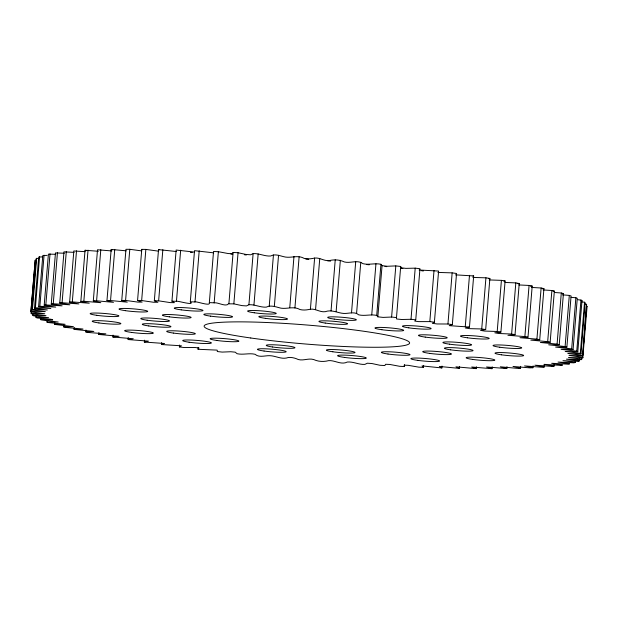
<?xml version="1.0" encoding="UTF-8"?>
<svg xmlns="http://www.w3.org/2000/svg" width="618" height="618" viewBox="0 0 618 618"><rect width="100%" height="100%" fill="white"/><g stroke="black" fill="none" stroke-linecap="round" stroke-linejoin="round"><path stroke-width="0.93" d="M30.9 311.742L35.218 260.139L30.9 311.742L44.797 313.751L31.139 313.202L31.294 311.31M31.526 308.467L31.835 304.682M32.151 300.896L32.46 297.103M32.769 293.318L33.086 289.533M33.395 285.74L33.704 281.955M34.021 278.17L34.33 274.384M34.639 270.591L34.956 266.806M32.963 313.357L32.808 315.25L45.964 315.667L31.41 313.705L31.642 310.862M31.016 311.271L45.307 311.626L31.935 309.912L36.138 258.78L36.632 258.339L39.567 258.502M31.935 309.912L32.43 309.471L36.632 258.339M32.43 309.471L47.339 309.973L34.508 308.212L38.71 257.08L42.58 256.864M34.508 308.212L35.388 307.818L39.591 256.686M40.873 317.768L40.718 319.661L52.661 319.846L51.101 319.267L37.034 317.961L36.006 317.413L36.161 315.512M35.388 307.818L50.83 308.467L38.602 306.667L42.804 255.535L47.092 255.381M38.602 306.667L39.853 306.304L44.063 255.172M39.853 306.304L55.744 307.1L44.195 305.277L48.405 254.145L55.728 254.268M44.195 305.277L45.825 304.952L50.027 253.82M54.732 322.511L54.577 324.404L65.129 324.319L48.691 322.588L46.922 322.001L47.076 320.109M45.825 304.952L62.117 305.848L51.263 304.048L55.465 252.916L64.349 253.233M51.263 304.048L53.248 303.77L57.451 252.638M53.248 303.77L69.849 304.798L59.761 302.99L63.963 251.858L74.098 252.353M59.761 302.99L62.094 302.758L66.296 251.626M74.23 327.478L74.075 329.379L82.99 329.023L66.118 327.486L63.646 326.868L63.801 324.975M62.094 302.758L78.903 303.925L69.633 302.109L73.836 250.978L85.153 251.665M69.633 302.109L72.306 301.916L76.508 250.792M72.306 301.916L89.239 303.214L80.842 301.414L85.045 250.282L98.347 251.263M80.842 301.414L83.832 301.267L88.034 250.136M98.926 332.569L98.772 334.462L105.856 333.844L88.922 332.546L85.802 331.912L85.964 330.02M83.832 301.267L100.78 302.681L93.31 300.896L97.513 249.765L111.758 250.947M93.31 300.896L96.601 300.804L100.804 249.672M96.601 300.804L113.488 302.326L106.968 300.572L111.17 249.44L126.142 250.815M106.968 300.572L110.545 300.526L114.755 249.394M128.274 337.652L128.119 339.552L133.249 338.741L112.901 337.011L113.055 335.118M110.545 300.526L127.269 302.148L121.754 300.441L125.956 249.309L129.795 249.301L141.669 250.9M121.754 300.441L125.593 300.433L129.795 249.301M125.593 300.433L137.891 302.094L142.109 302.109L137.567 300.495L141.769 249.363L145.856 249.409L158.602 251.171M137.567 300.495L141.653 300.541L145.856 249.409M161.615 342.635L161.46 344.527L164.558 343.492L144.334 342.055L144.488 340.163M141.653 300.541L153.388 302.233L157.853 302.302L154.33 300.742L158.532 249.61L176.555 251.541M194.57 252.098L176.145 250.043L171.943 301.175L174.43 302.673L170.259 302.604L158.641 300.835L162.843 249.703M213.72 252.847L194.523 250.669L190.313 301.8C195.798 306.296 175.558 300.139 176.454 301.314L180.657 250.182M423.639 365.439L423.477 367.331L418.803 367.154L408.127 365.308L404.079 365.176L404.458 366.528L399.63 366.296L389.773 364.45L385.57 364.28L384.89 365.547L379.946 365.269L371.92 363.531L367.347 363.214L364.883 364.388C358.849 364.821 353.303 361.453 347.285 362.04C341.198 365.192 334.971 360.132 328.652 360.634C323.716 361.932 318.409 361.715 313.658 359.537C308.459 357.961 303.446 360.997 298.239 359.514C295.157 358.054 291.843 357.212 288.397 357.474C281.893 359.908 276.261 355.937 269.973 355.69C265.145 355.427 259.096 357.93 255.056 354.284C249.093 352.847 243.036 355.087 237.065 353.705L235.257 352.175L230.715 351.735L222.186 352.09L217.304 351.542L217.258 350.221L216.609 350.097L198.046 349.278L199.05 348.05L195.103 347.501L183.979 347.525L179.398 346.937L179.552 345.045M419.128 270.012L438.602 271.063L434.4 322.194L429.819 321.607L418.695 321.623L414.74 321.082L415.752 319.854L411.009 319.282L401.654 319.506L397.189 319.035L396.54 318.911L396.486 317.59L391.611 317.042L383.075 317.397L377.837 316.833L382.055 265.647L380.935 264.295C374.964 262.882 368.83 265.215 362.913 263.662C357.575 259.483 350.468 263.569 344.357 261.962C339.784 259.691 334.462 259.367 329.433 260.564C324.141 261.321 319.9 257.397 314.616 258.054C311.194 258.872 307.664 259.282 304.195 258.409C298.216 254.863 291.912 257.984 285.655 257.096C280.819 256.339 275.396 253.295 270.669 256.006C264.635 256.47 259.143 253.21 253.117 253.612L250.653 254.786L246.08 254.469L238.054 252.731L233.11 252.453L232.198 253.743L228.227 253.55L218.37 251.704L213.542 251.472L209.34 302.604C211.225 306.991 195.412 300.757 194.994 301.978L199.197 250.846M198.046 349.278L198.2 347.386M377.845 316.779L376.725 315.427C370.761 314.044 364.705 316.285 358.741 314.848C354.693 311.194 348.652 313.705 343.824 313.442C337.521 313.048 331.766 309.278 325.23 311.696C319.939 312.453 315.69 308.529 310.414 309.185C306.991 310.004 303.461 310.414 299.993 309.541C293.859 305.972 287.355 309.139 280.935 308.181C276.215 307.007 270.815 304.744 266.157 307.146C260.232 307.501 254.84 304.334 248.915 304.744L246.451 305.918L241.877 305.601L233.851 303.863L228.575 303.847C225.663 307.239 217.907 302.078 214.168 302.835L218.37 251.704M228.907 303.585L233.11 252.453M233.851 303.863L238.054 252.731M248.915 304.744L253.117 253.612M253.944 305.06L258.154 253.928M269.239 306.072L273.442 254.94M274.338 306.428L278.54 255.296M289.78 307.555L293.983 256.424M294.917 307.949L299.12 256.818M310.414 309.185L314.616 258.054M315.559 309.618L319.761 258.486M331.032 310.962L335.234 259.83M336.146 311.426L340.348 260.294M351.511 312.87L355.713 261.738M356.578 313.365L360.781 262.233M371.742 314.902L375.945 263.77M376.725 315.427L380.935 264.295M391.611 317.042L395.814 265.91L400.696 266.458L400.796 267.733M396.486 317.59L400.696 266.458M404.458 366.528L404.612 364.635M411.009 319.282L415.211 268.15L419.954 268.722L415.752 319.854M429.819 321.607L434.021 270.475M423.477 367.331L422.04 365.902L441.855 367.957L442.009 366.065M434.4 322.194L432.337 323.33L437.111 323.963L447.942 324.002L452.144 272.87L456.54 273.473L452.337 324.604L449.24 325.64L469.464 327.076L473.666 275.945L455.443 274.848M441.855 367.957L439.359 366.459L459.468 368.39L459.622 366.497M465.277 326.451L469.487 275.319M459.468 368.39L455.945 366.829L476.231 368.637L476.385 366.744M485.933 277.822L489.881 278.448L485.678 329.579L481.731 328.954L485.933 277.822L472.863 277.436M476.231 368.637L471.688 367.022L492.044 368.691L492.198 366.798M501.407 280.356L505.099 280.989L500.897 332.121L497.204 331.487L501.407 280.356L489.247 279.939M492.044 368.691L486.528 366.984L506.83 368.56L506.984 366.667M515.814 282.905L519.228 283.538L515.026 334.67L511.611 334.037L515.814 282.905L504.991 282.441M506.83 368.56L500.31 366.806L517.196 368.328L520.487 368.235L520.642 366.343M529.078 285.454L532.198 286.088L527.988 337.219L524.875 336.586L529.078 285.454L518.857 284.937M520.487 368.235L513.01 366.451L529.966 367.864L532.955 367.718L533.11 365.825M541.121 287.996L543.925 288.621L539.723 339.753L536.918 339.127L541.121 287.996L531.611 287.44M532.955 367.718L524.558 365.918L541.492 367.208L544.164 367.022L544.319 365.13M551.882 290.514L554.354 291.132L550.151 342.264L547.679 341.646L551.882 290.514L543.168 289.935M544.164 367.022L534.894 365.207L551.704 366.374L554.037 366.142L554.191 364.249M561.291 292.986L563.423 293.596L559.22 344.728L557.088 344.118L561.291 292.986L554.408 292.476M569.309 295.412L571.078 295.999L566.876 347.131L565.099 346.543L569.309 295.412L562.395 294.848M575.876 297.76L577.282 298.339L573.079 349.471L571.673 348.892L575.876 297.76L571.063 297.335M554.037 366.142L543.948 364.334L560.549 365.362L562.534 365.084L551.673 363.284L567.973 364.18L569.595 363.855L558.039 362.078L573.937 362.828L575.196 362.465L575.35 360.572M580.966 300.039L581.994 300.587L577.791 351.719L576.756 351.171L580.966 300.039L577.954 299.738M575.196 362.465L562.967 360.665L578.409 361.314L579.29 360.92L579.445 359.019M584.543 302.217L585.192 302.75L580.99 353.882L580.341 353.349L584.543 302.217L581.584 301.908M579.29 360.92L566.451 359.158L581.368 359.661L582.017 357.328M581.862 359.22L568.49 357.505L582.782 357.861L582.898 357.389L569 355.381L582.658 355.929L586.59 304.295L585.146 304.133M582.658 355.929L586.59 304.295M582.782 357.861L587.1 306.258L586.984 306.729M382.055 265.647L387.285 266.265L395.814 265.91M179.398 346.937L181.453 345.802L161.46 344.527M144.334 342.055L148.459 341.136L128.119 339.552M472.948 276.161L473.666 275.945M469.464 327.076L465.339 327.996L469.657 328.66L481.731 328.954M488.946 278.648L489.881 278.448M485.678 329.579L480.549 330.391L484.605 331.063L497.204 331.487M112.901 337.011L119.011 336.269L98.772 334.462M503.948 281.159L505.099 280.989M500.897 332.121L494.794 332.808L498.564 333.488L511.611 334.037M517.869 283.685L519.228 283.538M515.026 334.67L507.934 335.288L524.875 336.586M530.63 286.204L532.198 286.088M85.802 331.912L93.828 331.426L74.075 329.379M527.988 337.219L519.97 337.706L536.918 339.127M542.171 288.714L543.925 288.621M539.723 339.753L530.8 340.109L547.679 341.646M553.064 291.171L554.354 291.132M63.646 326.868L73.411 326.652L54.577 324.404M550.151 342.264L540.387 342.48L557.088 344.118M562.017 293.62L563.423 293.596M559.22 344.728L548.668 344.813L565.099 346.543M415.211 268.15L405.856 268.374L400.742 267.779M46.922 322.001L58.2 322.048L40.718 319.661M566.876 347.131L555.597 347.084L571.673 348.892M573.079 349.471L561.121 349.332L576.756 351.171M452.144 272.87L437.876 272.43M580.294 300.557L581.994 300.587M36.006 317.413L48.598 317.683L33.457 315.783L32.808 315.25M577.791 351.719L565.2 351.449L580.341 353.349M154.33 300.742L158.641 300.835M171.943 301.175L176.454 301.314M580.99 353.882L567.826 353.465L582.388 355.427M190.313 301.8L194.994 301.978M209.34 302.604L214.168 302.835M447.942 324.002L452.337 324.604M85.045 250.282L86.682 250.653M111.17 249.44L112.414 249.803M141.769 249.363L142.573 249.703M158.532 249.61L159.12 249.935M35.342 262.071L35.612 262.573M31.139 313.202L31.41 313.705M190.367 252.383A258.919 23.917 4.7 0 1 192.283 252.445M230.877 254.091A258.919 23.917 4.7 0 1 232.692 254.183M244.589 254.825A258.919 23.917 4.7 0 1 246.435 254.933M305.825 259.012A258.919 23.917 4.7 0 1 308.683 259.243M327.749 260.842A258.919 23.917 4.7 0 1 330.607 261.097M366.435 264.504A258.919 23.917 4.7 0 1 369.224 264.79M384.898 266.458A258.919 23.917 4.7 0 1 386.721 266.652M401.005 268.266A258.919 23.917 4.7 0 1 402.905 268.49M421.538 270.746A258.919 23.917 4.7 0 1 423.369 270.978M265.315 318.324A14.43 1.336 4.7 0 0 287.478 319.073A14.43 1.336 4.7 0 0 266.567 316.115A14.43 1.336 4.7 0 0 265.315 318.324M254.299 312.778A14.43 1.336 4.7 0 0 276.231 313.473A14.43 1.336 4.7 0 0 255.056 310.53A14.43 1.336 4.7 0 0 254.299 312.778M210.553 316.138A14.43 1.336 4.7 0 0 232.538 316.841A14.43 1.336 4.7 0 0 211.418 313.89A14.43 1.336 4.7 0 0 210.553 316.138M181.228 309.857A14.43 1.336 4.7 0 0 202.974 310.499A14.43 1.336 4.7 0 0 181.592 307.571A14.43 1.336 4.7 0 0 181.228 309.857M169.309 316.833A14.43 1.336 4.7 0 0 191.109 317.49A14.43 1.336 4.7 0 0 169.78 314.554A14.43 1.336 4.7 0 0 169.309 316.833M125.4 310.669A14.43 1.336 4.7 0 0 147.694 311.457A14.43 1.336 4.7 0 0 126.929 308.482A14.43 1.336 4.7 0 0 125.4 310.669M147.107 320.209A14.43 1.336 4.7 0 0 169.448 321.005A14.43 1.336 4.7 0 0 148.753 318.031A14.43 1.336 4.7 0 0 147.107 320.209M96.756 315.304A14.43 1.336 4.7 0 0 118.872 316.037A14.43 1.336 4.7 0 0 97.899 313.079A14.43 1.336 4.7 0 0 96.756 315.304M148.783 325.941A14.43 1.336 4.7 0 0 170.947 326.69A14.43 1.336 4.7 0 0 150.035 323.732A14.43 1.336 4.7 0 0 148.783 325.941M98.919 322.936A14.43 1.336 4.7 0 0 120.858 323.631A14.43 1.336 4.7 0 0 99.676 320.688A14.43 1.336 4.7 0 0 98.919 322.936M173.341 333.063A14.43 1.336 4.7 0 0 195.327 333.766A14.43 1.336 4.7 0 0 174.199 330.823A14.43 1.336 4.7 0 0 173.341 333.063M131.603 332.43A14.43 1.336 4.7 0 0 153.349 333.071A14.43 1.336 4.7 0 0 131.966 330.143A14.43 1.336 4.7 0 0 131.603 332.43M217.072 340.495A14.43 1.336 4.7 0 0 238.872 341.151A14.43 1.336 4.7 0 0 217.544 338.216A14.43 1.336 4.7 0 0 217.072 340.495M189.085 342.217A14.43 1.336 4.7 0 0 211.379 343.005A14.43 1.336 4.7 0 0 190.622 340.031A14.43 1.336 4.7 0 0 189.085 342.217M272.584 346.999A14.43 1.336 4.7 0 0 294.933 347.795A14.43 1.336 4.7 0 0 274.23 344.821A14.43 1.336 4.7 0 0 272.584 346.999M264.056 351.024A14.43 1.336 4.7 0 0 286.173 351.758A14.43 1.336 4.7 0 0 265.199 348.799A14.43 1.336 4.7 0 0 264.056 351.024M332.87 351.781A14.43 1.336 4.7 0 0 355.033 352.53A14.43 1.336 4.7 0 0 334.122 349.572A14.43 1.336 4.7 0 0 332.87 351.781M344.373 357.397A14.43 1.336 4.7 0 0 366.304 358.085A14.43 1.336 4.7 0 0 345.122 355.141A14.43 1.336 4.7 0 0 344.373 357.397M388.011 354.021A14.43 1.336 4.7 0 0 409.997 354.724A14.43 1.336 4.7 0 0 388.869 351.781A14.43 1.336 4.7 0 0 388.011 354.021M417.83 360.371A14.43 1.336 4.7 0 0 439.576 361.012A14.43 1.336 4.7 0 0 418.193 358.085A14.43 1.336 4.7 0 0 417.83 360.371M429.641 353.38A14.43 1.336 4.7 0 0 451.441 354.037A14.43 1.336 4.7 0 0 430.113 351.101A14.43 1.336 4.7 0 0 429.641 353.38M472.515 359.398A14.43 1.336 4.7 0 0 494.809 360.178A14.43 1.336 4.7 0 0 474.052 357.212A14.43 1.336 4.7 0 0 472.515 359.398M450.7 349.842A14.43 1.336 4.7 0 0 473.04 350.645A14.43 1.336 4.7 0 0 452.337 347.671A14.43 1.336 4.7 0 0 450.7 349.842M501.538 354.817A14.43 1.336 4.7 0 0 523.655 355.559A14.43 1.336 4.7 0 0 502.681 352.6A14.43 1.336 4.7 0 0 501.538 354.817M449.402 344.164A14.43 1.336 4.7 0 0 471.565 344.914A14.43 1.336 4.7 0 0 450.653 341.955A14.43 1.336 4.7 0 0 449.402 344.164M499.746 347.231A14.43 1.336 4.7 0 0 521.685 347.926A14.43 1.336 4.7 0 0 500.503 344.983A14.43 1.336 4.7 0 0 499.746 347.231M425.223 337.096A14.43 1.336 4.7 0 0 447.208 337.799A14.43 1.336 4.7 0 0 426.088 334.848A14.43 1.336 4.7 0 0 425.223 337.096M467.447 337.799A14.43 1.336 4.7 0 0 489.201 338.44A14.43 1.336 4.7 0 0 467.811 335.512A14.43 1.336 4.7 0 0 467.447 337.799M381.878 329.718A14.43 1.336 4.7 0 0 403.678 330.375A14.43 1.336 4.7 0 0 382.349 327.44A14.43 1.336 4.7 0 0 381.878 329.718M408.822 327.849A14.43 1.336 4.7 0 0 431.117 328.637A14.43 1.336 4.7 0 0 410.36 325.663A14.43 1.336 4.7 0 0 408.822 327.849M334.23 319.097A14.43 1.336 4.7 0 0 356.347 319.838A14.43 1.336 4.7 0 0 335.373 316.879A14.43 1.336 4.7 0 0 334.23 319.097M325.215 323.052A14.43 1.336 4.7 0 0 347.563 323.855A14.43 1.336 4.7 0 0 326.86 320.881A14.43 1.336 4.7 0 0 325.215 323.052M250.761 337.992A103.052 9.517 4.7 0 0 409.448 343.446A103.052 9.517 4.7 0 0 260.479 322.264A103.052 9.517 4.7 0 0 250.761 337.992"/></g></svg>
